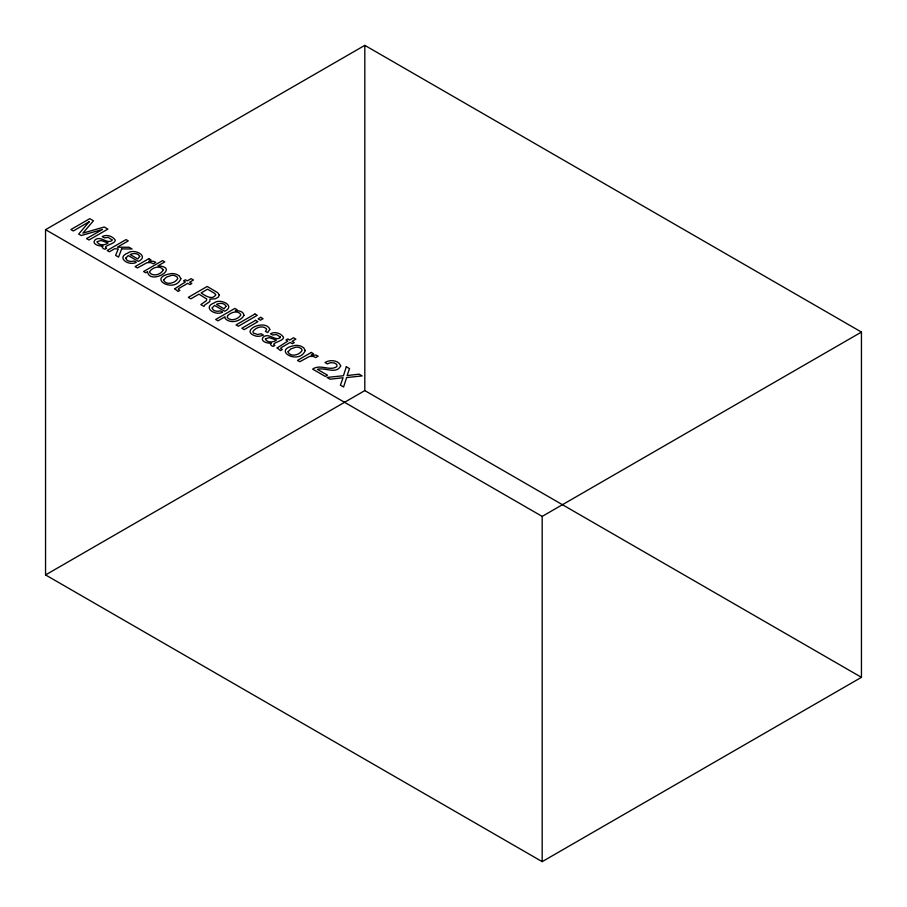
<?xml version="1.0" encoding="UTF-8"?>
<svg xmlns="http://www.w3.org/2000/svg" width="907" height="907" viewBox="0 0 907 907"><rect width="100%" height="100%" fill="white"/><g stroke="black" fill="none" stroke-linecap="round" stroke-linejoin="round"><path stroke-width="1.36" d="M45.554 229.675L364.818 45.35L861.446 332.075L861.446 677.325L542.182 861.65L45.554 574.925L45.554 229.675L542.182 516.4L861.446 332.075M45.554 574.925L364.818 390.6L861.446 677.325M542.182 516.4L542.182 861.65M364.818 45.35L364.818 390.6M269.81 329.354L267.667 332.62L265.422 331.316L266.601 329.558L266.273 328.64C262.406 325.114 255.819 327.472 253.087 331.282A4.013 2.313 0 0 0 253.631 333.13L257.577 334.502L261.159 333.776L263.404 335.08L260.354 336.055A6.678 3.855 0 0 1 256.091 336.123C238.167 330.93 265.672 318.425 269.81 329.354M174.722 288.8L178.067 291.43L179.892 290.376L178.282 289.333L178.758 288.494L187.749 283.313L189.948 284.583L191.831 283.483L189.631 282.213L193.474 280.002L191.139 278.653L187.296 280.864L185.436 279.787L183.543 280.887L185.402 281.964L174.722 288.8M277.134 347.925L280.49 350.567L282.315 349.512L280.705 348.469L281.181 347.63L290.172 342.438L292.36 343.708L294.253 342.619L292.054 341.349L295.897 339.127L293.562 337.778L289.718 340L287.848 338.923L285.966 340.012L287.825 341.089L277.134 347.925M125.858 258.076C126.277 261.533 131.334 261.908 134.032 261.023L136.299 262.338C129.293 266.375 115.472 257.769 127.921 253.019C133.907 248.099 149.882 256.08 138.317 261.397L128.238 255.57L125.858 258.076M212.193 307.927C212.601 311.373 217.657 311.747 220.356 310.863L222.634 312.178C215.617 316.214 201.796 307.609 214.245 302.859C220.231 297.938 236.205 305.92 224.653 311.237L214.562 305.41L212.193 307.927M111.946 239.856L111.878 240.616C106.799 244.3 100.201 234.913 94.781 240.151C91.505 244.482 99.951 246.5 103.047 246.012L102.174 246.987L103.069 248.473L104.895 249.266L106.595 248.269C101.618 245.944 114.894 244.153 115.223 240.548L115.098 239.867C112.389 235.979 106.459 234.131 102.208 236.591L104.362 237.838L108.273 237.396L111.946 239.856M280.218 336.996L280.15 337.767C275.07 341.451 268.472 332.053 263.053 337.302C259.765 341.633 268.223 343.651 271.318 343.163L270.445 344.127L271.34 345.624L273.166 346.406L274.866 345.42C269.889 343.095 283.165 341.304 283.494 337.699L283.369 337.019C280.66 333.13 274.73 331.282 270.479 333.742L272.633 334.989L276.544 334.547L280.218 336.996M163.782 279.775L163.702 280.467C166.616 285.66 175.573 283.052 177.783 278.483L177.046 276.964L174.972 275.739A4.456 2.574 0 0 0 171.355 275.411L166.491 277.1L163.782 279.775M288.165 351.587L288.075 352.267C290.988 357.471 299.945 354.864 302.156 350.283L301.43 348.764L299.344 347.551A4.456 2.574 0 0 0 295.727 347.211L290.864 348.912L288.165 351.587M219.301 295.013L218.394 297.065L215.344 298.811L209.891 299.095L209.846 301.543L204.755 305.013L203.996 306.407L200.855 304.593L206.365 300.705L206.739 299.038L198.973 294.151L190.867 298.822L188.316 297.349L207.193 286.453L217.748 292.723L219.301 295.013M163.169 269.832C161.389 274.436 153 277.123 149.7 272.542L149.655 271.703C151.957 267.406 160.392 264.935 163.169 269.832M147.501 271.76C150.029 285.728 180.686 267.27 157.954 265.853L164.802 261.896L162.557 260.604L143.601 271.544L145.744 272.769L147.501 271.76M180.867 278.744C174.507 294.174 145.8 277.508 171.355 273.585A8.038 4.637 0 0 1 176.604 274.39L179.314 275.921L180.867 278.744M305.24 350.555C298.891 365.986 270.173 349.308 295.727 345.386A8.038 4.637 0 0 1 300.977 346.191L303.686 347.732L305.24 350.555M97.298 241.613L97.162 242.316C99.521 245.718 105.087 245.457 108.114 242.963L101.006 240.491L97.298 241.613M265.57 338.764L265.434 339.467C267.792 342.869 273.358 342.608 276.386 340.114L269.277 337.642L265.57 338.764M139.712 256.454L137.785 258.96L130.132 254.55C133.034 253.053 138.34 252.815 139.712 256.454M226.036 306.294L224.108 308.799L216.467 304.389C219.358 302.893 224.664 302.655 226.036 306.294M215.707 294.866C212.589 300.693 204.631 295.41 201.105 292.916L207.556 289.197L214.88 293.539L215.707 294.866M340.681 365.963C336.304 374.75 324.615 366.984 317.416 369.364L327.472 375.169L325.284 376.428L312.643 369.138C320.126 363.639 329.672 371.496 336.871 366.609L336.837 364.501L334.422 362.959L330.545 362.664L327.325 363.9L324.978 362.539C329.683 359.467 338.81 359.943 340.681 365.963M243.96 315.273C241.001 321.588 229.754 324.139 225.072 318.323L225.027 316.758L217.997 320.829L215.673 319.491L234.868 308.403L237.124 309.706L235.298 310.761C238.507 310.466 243.688 311.294 243.96 315.273M346.315 366.768L343.447 375.736L327.008 377.425L330.091 379.205L343.084 377.743L340.408 385.169L343.583 386.994L346.621 377.573L362.165 375.917L359.115 374.16L347.109 375.566L349.512 368.616L346.315 366.768M121.629 248.903L118.579 257.089L115.62 255.389L118.273 248.892L114.554 248.801L109.384 251.783L107.162 250.502L126.05 239.595L128.272 240.888L117.309 247.214L129.089 247.26L132.048 248.971L121.629 248.903M227.555 315.749L227.226 317.405C230.605 321.758 238.224 319.275 240.695 315.137L240.672 314.298C237.487 309.933 230.65 312.462 227.555 315.749M89.192 221.739L78.694 234.063L81.222 235.525L102.536 229.437L86.562 238.609L88.988 240.004L107.876 229.108L104.248 227.011L82.9 233.122L93.432 220.775L89.77 218.655L70.893 229.562L73.331 230.968L89.192 221.739M148.85 258.676L135.086 266.624L137.399 267.95L146.934 262.724L150.834 262.599L153.351 263.801L155.789 262.395L153.566 261.329L148.669 261.318L151.05 259.935L148.85 258.676M254.935 314.015L236.047 324.91L238.371 326.248L257.248 315.341L254.935 314.015M255.536 320.341L241.84 328.255L244.187 329.615L257.894 321.702L255.536 320.341M260.717 317.348L258.098 318.867L260.445 320.216L263.075 318.708L260.717 317.348M311.271 352.449L297.507 360.396L299.82 361.723L309.355 356.496L313.255 356.372L315.772 357.585L318.21 356.168L315.987 355.102L311.09 355.091L313.471 353.719L311.271 352.449"/></g></svg>
